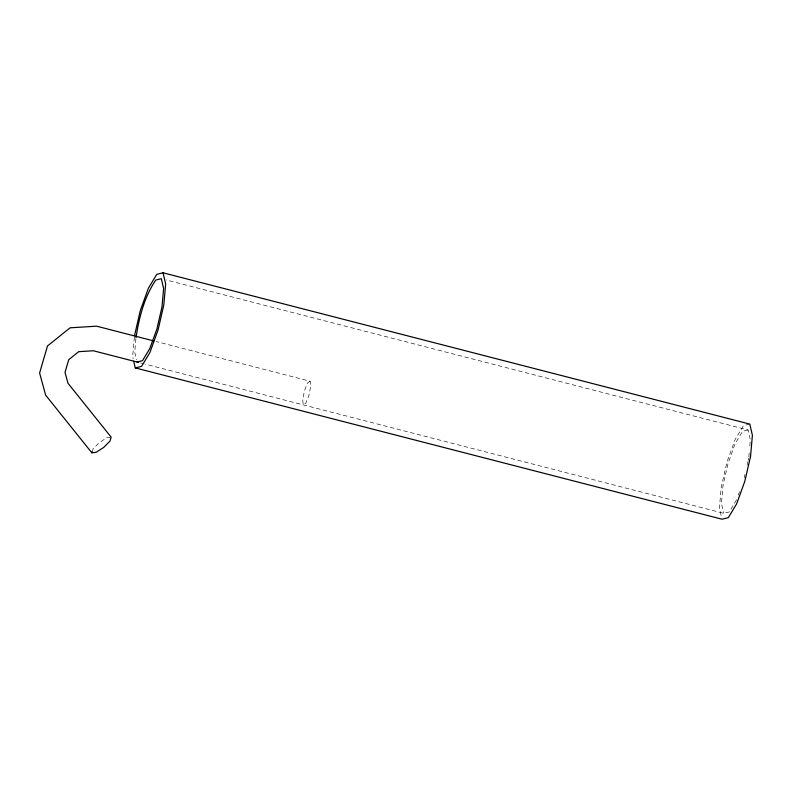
<?xml version="1.0" encoding="UTF-8"?>
<svg xmlns="http://www.w3.org/2000/svg" width="792" height="792" viewBox="0 0 792 792"><rect width="100%" height="100%" fill="white"/><g stroke="black" fill="none" stroke-linecap="round" stroke-linejoin="round"><path stroke-width="0.59" stroke-dasharray="3.96 2.97" d="M134.393 336.986L132.67 356.697L133.185 358.944M135.897 338.728L134.719 352.183L136.481 359.815M748.856 456.935L749.39 450.826M749.816 445.936L750.351 439.817L748.084 430.007L166.132 279.932M744.232 477.814L745.024 474.339M747.153 465.092L747.945 461.627M748.212 460.469L748.747 458.162M92.139 451.905L93.129 448.817L99.327 442.579L106.801 437.768L111.187 437.184M738.243 495.178L739.5 491.703M736.57 499.811L729.254 511.959L723.73 513.305L145.362 364.162M310.147 381.239L307.573 383.001L304.484 390.644L302.683 399.703L303.237 404.87L305.821 403.108L308.91 395.455L310.702 386.397L310.147 381.239L156.222 341.55M749.816 424.096L743.5 425.631L735.154 439.501L727.006 461.983L721.245 487.05L719.413 507.999L721.482 516.968M748.084 430.007L742.559 431.343L735.243 443.49L728.115 463.181L723.066 485.14L721.462 503.484L723.73 513.305M140.57 362.924L144.164 363.855"/><path stroke-width="1.19" d="M135.996 337.511C139.145 317.493 144.253 297 155.806 280.041L161.34 278.695L163.607 288.516L162.004 306.86L156.955 328.819L149.817 348.51L142.51 360.657L136.976 361.993M134.501 335.749L140.263 310.682L148.411 288.199L156.757 274.329L163.063 272.795L749.816 424.096L752.4 435.303L750.568 456.251L744.807 481.318L736.659 503.801L728.313 517.671L721.997 519.206L135.254 367.904L133.7 361.182M138.679 362.439L93.367 350.757L78.715 351.678L68.736 359.697L65.023 372.379L67.993 383.278L111.187 437.184L109.91 441.184L103.722 447.411L96.238 452.232L91.852 452.816L92.139 451.905M135.254 367.904L141.57 366.369L149.916 352.499L158.063 330.017L163.815 304.95L165.657 284.001L163.063 272.795M153.836 340.936L96.555 326.165L70.082 327.829L47.5 345.955L39.6 372.973L45.639 395.139L91.852 452.816"/></g></svg>
